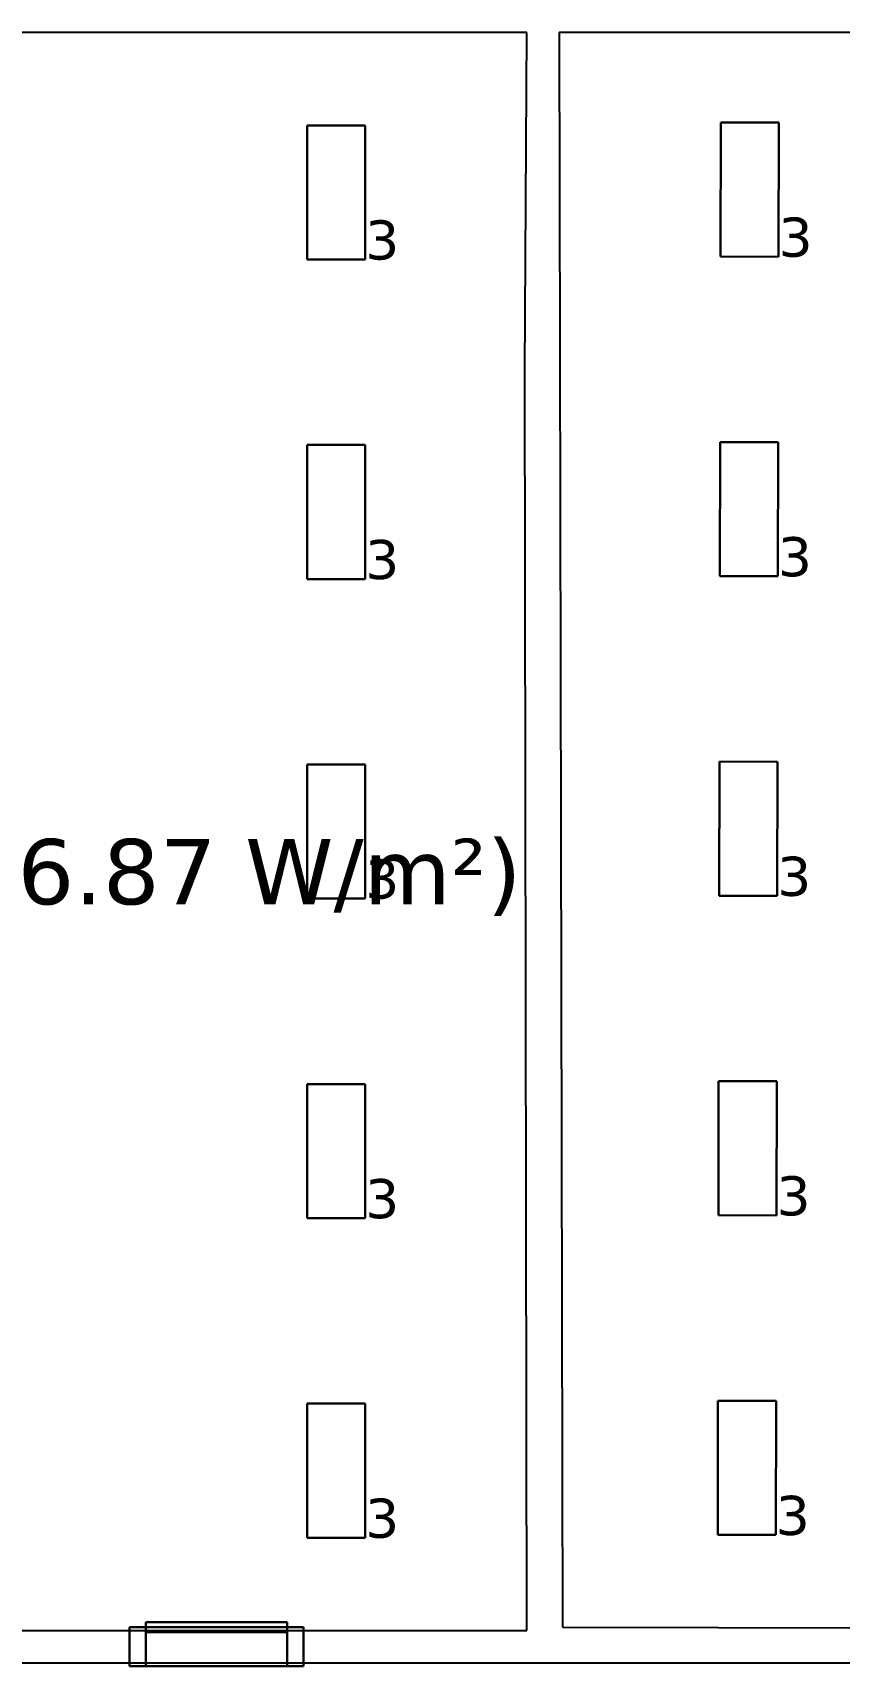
# Model space of a CAD drawing. Header units: inches. Extents: x 28 to 141, y 59 to 110.
# Drawn here: x 88.39 to 92.1, y 77.08 to 84.6 of the extents above; entities that cross this region are included whole.
import ezdxf

# ---------------------------------------------------------------- set-up
doc = ezdxf.new("R2010")
doc.units = ezdxf.units.IN
doc.header["$MEASUREMENT"] = 0
for name, color, linetype, true_color in [('DLX_BLD1_APERT', 7, 'Continuous', 0x969696), ('DLX_BLD1_CALC', 3, 'Continuous', 0x00ff00), ('DLX_BLD1_DESC', 7, 'Continuous', 0x969696), ('DLX_BLD1_LUM', 7, 'Continuous', 0xffd400), ('DLX_BLD1_LUMKEY_IDX', 7, 'Continuous', 0x969696)]:
    doc.layers.add(name, color=color, linetype=linetype, true_color=true_color)
doc.styles.add('TableTextStyle', font='')
doc.styles.get('TableTextStyle').set_extended_font_data('VERDANA.TTF')

msp = doc.modelspace()

# ---------------------------------------------------------------- linework, layer by layer
at = {"layer": 'DLX_BLD1_APERT'}
for points in [[(89.6344, 77.2633, 0), (88.8344, 77.2633, 0)], [(88.8344, 77.2633, 0), (88.8344, 77.0833, 0)], [(88.8344, 77.2633, 0), (88.8344, 77.2633, 0)], [(88.8344, 77.2633, 0), (88.8344, 77.0833, 0)], [(88.8344, 77.0833, 0), (88.8344, 77.2633, 0)], [(88.8344, 77.0833, 0), (88.8344, 77.2633, 0)], [(88.8344, 77.2633, 0), (88.9094, 77.2633, 0)], [(88.9094, 77.2633, 0), (88.8344, 77.2633, 0)], [(88.8344, 77.2633, 0), (88.8344, 77.2633, 0)], [(88.8344, 77.2633, 0), (89.6344, 77.2633, 0)], [(88.9094, 77.2858, 0), (89.5594, 77.2858, 0)], [(88.9094, 77.2633, 0), (88.9094, 77.2858, 0)], [(89.5594, 77.2858, 0), (88.9094, 77.2858, 0)], [(88.9094, 77.2858, 0), (88.9094, 77.2858, 0)], [(88.9094, 77.2858, 0), (89.5594, 77.2858, 0)], [(88.9094, 77.2633, 0), (88.9094, 77.2858, 0)], [(88.9094, 77.2858, 0), (88.9094, 77.2858, 0)], [(88.9094, 77.2858, 0), (88.9094, 77.2633, 0)], [(89.5594, 77.2858, 0), (88.9094, 77.2858, 0)], [(88.9094, 77.2858, 0), (88.9094, 77.2633, 0)], [(88.9094, 77.2633, 0), (88.9094, 77.2408, 0)], [(89.5594, 77.2633, 0), (88.9094, 77.2633, 0)], [(88.9094, 77.2633, 0), (88.9094, 77.2633, 0)], [(88.9094, 77.2408, 0), (88.9094, 77.2633, 0)], [(88.9094, 77.2633, 0), (89.5594, 77.2633, 0)], [(88.9094, 77.2408, 0), (88.9094, 77.2633, 0)], [(88.9094, 77.2633, 0), (88.9094, 77.2633, 0)], [(88.9094, 77.2633, 0), (88.9094, 77.2408, 0)], [(88.9094, 77.2408, 0), (88.9094, 77.2633, 0)], [(88.9094, 77.2633, 0), (88.9094, 77.2633, 0)], [(88.9094, 77.2633, 0), (89.5594, 77.2633, 0)], [(89.5594, 77.2633, 0), (88.9094, 77.2633, 0)], [(88.9094, 77.2633, 0), (88.9094, 77.2408, 0)], [(88.9094, 77.2633, 0), (88.9094, 77.2633, 0)], [(88.9094, 77.2633, 0), (88.9094, 77.2408, 0)], [(88.9094, 77.2408, 0), (88.9094, 77.2633, 0)], [(89.5594, 77.2858, 0), (89.5594, 77.2633, 0)], [(89.5594, 77.2858, 0), (89.5594, 77.2858, 0)], [(89.5594, 77.2633, 0), (89.5594, 77.2858, 0)], [(89.5594, 77.2858, 0), (89.5594, 77.2858, 0)], [(89.5594, 77.2858, 0), (89.5594, 77.2633, 0)], [(89.5594, 77.2633, 0), (89.5594, 77.2858, 0)], [(89.5594, 77.2408, 0), (89.5594, 77.2633, 0)], [(89.5594, 77.2633, 0), (89.6344, 77.2633, 0)], [(89.5594, 77.2633, 0), (89.5594, 77.2633, 0)], [(89.6344, 77.2633, 0), (89.5594, 77.2633, 0)], [(89.5594, 77.2633, 0), (89.5594, 77.2408, 0)], [(89.5594, 77.2408, 0), (89.5594, 77.2633, 0)], [(89.5594, 77.2633, 0), (89.5594, 77.2633, 0)], [(89.5594, 77.2633, 0), (89.5594, 77.2408, 0)], [(89.5594, 77.2633, 0), (89.5594, 77.2408, 0)], [(89.5594, 77.2633, 0), (89.5594, 77.2633, 0)], [(89.5594, 77.2633, 0), (89.5594, 77.2633, 0)], [(89.5594, 77.2633, 0), (89.5594, 77.2408, 0)], [(89.5594, 77.2408, 0), (89.5594, 77.2633, 0)], [(89.5594, 77.2408, 0), (89.5594, 77.2633, 0)], [(89.6344, 77.0833, 0), (89.6344, 77.2633, 0)], [(89.6344, 77.2633, 0), (89.6344, 77.2633, 0)], [(89.6344, 77.2633, 0), (89.6344, 77.0833, 0)], [(89.6344, 77.0833, 0), (89.6344, 77.2633, 0)], [(89.6344, 77.2633, 0), (89.6344, 77.0833, 0)], [(89.6344, 77.2633, 0), (89.6344, 77.2633, 0)], [(88.9094, 77.2408, 0), (88.9094, 77.0833, 0)], [(88.9094, 77.2408, 0), (89.5594, 77.2408, 0)], [(88.9094, 77.0833, 0), (88.9094, 77.2408, 0)], [(88.9094, 77.2408, 0), (88.9094, 77.2408, 0)], [(88.9094, 77.2408, 0), (88.9094, 77.0833, 0)], [(88.9094, 77.0833, 0), (88.9094, 77.2408, 0)], [(89.5594, 77.2408, 0), (88.9094, 77.2408, 0)], [(88.9094, 77.2408, 0), (88.9094, 77.2408, 0)], [(89.5594, 77.2408, 0), (88.9094, 77.2408, 0)], [(88.9094, 77.2408, 0), (88.9094, 77.2408, 0)], [(88.9094, 77.2408, 0), (89.5594, 77.2408, 0)], [(89.5594, 77.2408, 0), (88.9094, 77.2408, 0)], [(88.9094, 77.2408, 0), (89.5594, 77.2408, 0)], [(88.9094, 77.2408, 0), (88.9094, 77.2408, 0)], [(89.5594, 77.0833, 0), (89.5594, 77.2408, 0)], [(89.5594, 77.2408, 0), (89.5594, 77.0833, 0)], [(89.5594, 77.2408, 0), (89.5594, 77.2408, 0)], [(89.5594, 77.2408, 0), (89.5594, 77.0833, 0)], [(89.5594, 77.0833, 0), (89.5594, 77.2408, 0)], [(89.5594, 77.2408, 0), (89.5594, 77.2408, 0)], [(89.5594, 77.2408, 0), (89.5594, 77.2408, 0)], [(89.5594, 77.2408, 0), (89.5594, 77.2408, 0)], [(88.8344, 77.0833, 0), (89.6344, 77.0833, 0)], [(88.8344, 77.0833, 0), (88.8344, 77.0833, 0)], [(88.9094, 77.0833, 0), (88.8344, 77.0833, 0)], [(89.6344, 77.0833, 0), (88.8344, 77.0833, 0)], [(88.8344, 77.0833, 0), (88.8344, 77.0833, 0)], [(88.8344, 77.0833, 0), (88.9094, 77.0833, 0)], [(88.9094, 77.0833, 0), (88.9094, 77.0833, 0)], [(88.9094, 77.0833, 0), (89.5594, 77.0833, 0)], [(89.5594, 77.0833, 0), (88.9094, 77.0833, 0)], [(88.9094, 77.0833, 0), (88.9094, 77.0833, 0)], [(89.6344, 77.0833, 0), (89.5594, 77.0833, 0)], [(89.5594, 77.0833, 0), (89.5594, 77.0833, 0)], [(89.5594, 77.0833, 0), (89.6344, 77.0833, 0)], [(89.5594, 77.0833, 0), (89.5594, 77.0833, 0)], [(89.6344, 77.0833, 0), (89.6344, 77.0833, 0)], [(89.6344, 77.0833, 0), (89.6344, 77.0833, 0)]]:
    msp.add_polyline3d(points, dxfattribs=at)
at = {"layer": 'DLX_BLD1_CALC'}
for points in [[(90.6616, 84.5989, 0), (85.6327, 84.5989, 0)], [(90.6528, 83.0432, 0), (90.6616, 84.5989, 0)], [(93.327, 84.5989, 0), (90.8116, 84.5989, 0)], [(90.8116, 84.5989, 0), (90.8266, 77.2633, 0)], [(90.6616, 77.2483, 0), (90.6528, 83.0432, 0)], [(88.9094, 77.2633, 0), (88.8344, 77.2633, 0)], [(88.8344, 77.2633, 0), (88.8344, 77.2483, 0)], [(88.8344, 77.2483, 0), (88.8344, 77.2633, 0)], [(88.8344, 77.2633, 0), (88.9094, 77.2633, 0)], [(88.9094, 77.2858, 0), (88.9094, 77.2633, 0)], [(89.5594, 77.2858, 0), (88.9094, 77.2858, 0)], [(88.9094, 77.2633, 0), (88.9094, 77.2858, 0)], [(88.9094, 77.2858, 0), (89.5594, 77.2858, 0)], [(89.5594, 77.2633, 0), (89.5594, 77.2858, 0)], [(89.5594, 77.2858, 0), (89.5594, 77.2633, 0)], [(89.6344, 77.2633, 0), (89.5594, 77.2633, 0)], [(89.5594, 77.2633, 0), (89.6344, 77.2633, 0)], [(89.6344, 77.2483, 0), (89.6344, 77.2633, 0)], [(89.6344, 77.2633, 0), (89.6344, 77.2483, 0)], [(90.8266, 77.2633, 0), (95.844, 77.2525, 0)], [(83.6576, 77.2483, 0), (88.8344, 77.2483, 0)], [(88.8344, 77.2483, 0), (89.6344, 77.2483, 0)], [(89.6344, 77.2483, 0), (90.6616, 77.2483, 0)], [(88.8344, 77.0983, 0), (83.6576, 77.0983, 0)], [(88.9094, 77.0983, 0), (88.8344, 77.0983, 0)], [(88.8344, 77.0983, 0), (88.8344, 77.0833, 0)], [(88.8344, 77.0833, 0), (88.8344, 77.0983, 0)], [(88.8344, 77.0833, 0), (88.9094, 77.0833, 0)], [(88.9094, 77.0833, 0), (88.8344, 77.0833, 0)], [(88.9094, 77.0833, 0), (88.9094, 77.0983, 0)], [(89.5594, 77.0983, 0), (88.9094, 77.0983, 0)], [(88.9094, 77.0983, 0), (88.9094, 77.0833, 0)], [(89.5594, 77.0983, 0), (89.5594, 77.0833, 0)], [(89.6344, 77.0983, 0), (89.5594, 77.0983, 0)], [(89.5594, 77.0833, 0), (89.5594, 77.0983, 0)], [(89.5594, 77.0833, 0), (89.6344, 77.0833, 0)], [(89.6344, 77.0833, 0), (89.5594, 77.0833, 0)], [(89.6344, 77.0833, 0), (89.6344, 77.0983, 0)], [(95.8437, 77.0983, 0), (89.6344, 77.0983, 0)], [(89.6344, 77.0983, 0), (89.6344, 77.0833, 0)]]:
    msp.add_polyline3d(points, dxfattribs=at)
at = {"layer": 'DLX_BLD1_LUM'}
for points in [[(91.5529, 83.5687, 0), (91.5542, 84.1857, 0)], [(91.5542, 84.1857, 0), (91.5529, 83.5687, 0)], [(91.5542, 84.1857, 0), (91.5529, 83.5687, 0)], [(91.5529, 83.5687, 0), (91.5542, 84.1857, 0)], [(91.5542, 84.1857, 0), (91.8212, 84.1852, 0)], [(91.8212, 84.1852, 0), (91.5542, 84.1857, 0)], [(91.5542, 84.1857, 0), (91.5542, 84.1857, 0)], [(91.5542, 84.1857, 0), (91.5542, 84.1857, 0)], [(91.8212, 84.1852, 0), (91.5542, 84.1857, 0)], [(91.5542, 84.1857, 0), (91.8212, 84.1852, 0)], [(91.8212, 84.1852, 0), (91.8199, 83.5682, 0)], [(91.8199, 83.5682, 0), (91.8212, 84.1852, 0)], [(91.8199, 83.5682, 0), (91.8212, 84.1852, 0)], [(91.8212, 84.1852, 0), (91.8199, 83.5682, 0)], [(91.8212, 84.1852, 0), (91.8212, 84.1852, 0)], [(91.8212, 84.1852, 0), (91.8212, 84.1852, 0)], [(89.6515, 84.1723, 0), (89.9185, 84.1723, 0)], [(89.9185, 84.1723, 0), (89.6515, 84.1723, 0)], [(89.6515, 84.1723, 0), (89.6515, 84.1723, 0)], [(89.6515, 83.5553, 0), (89.6515, 84.1723, 0)], [(89.6515, 84.1723, 0), (89.6515, 84.1723, 0)], [(89.6515, 84.1723, 0), (89.6515, 83.5553, 0)], [(89.9185, 84.1723, 0), (89.6515, 84.1723, 0)], [(89.6515, 84.1723, 0), (89.6515, 83.5553, 0)], [(89.6515, 84.1723, 0), (89.9185, 84.1723, 0)], [(89.6515, 83.5553, 0), (89.6515, 84.1723, 0)], [(89.9185, 84.1723, 0), (89.9185, 84.1723, 0)], [(89.9185, 84.1723, 0), (89.9185, 83.5553, 0)], [(89.9185, 83.5553, 0), (89.9185, 84.1723, 0)], [(89.9185, 84.1723, 0), (89.9185, 84.1723, 0)], [(89.9185, 83.5553, 0), (89.9185, 84.1723, 0)], [(89.9185, 84.1723, 0), (89.9185, 83.5553, 0)], [(89.9185, 83.5553, 0), (89.6515, 83.5553, 0)], [(89.6515, 83.5553, 0), (89.6515, 83.5553, 0)], [(89.6515, 83.5553, 0), (89.9185, 83.5553, 0)], [(89.6515, 83.5553, 0), (89.6515, 83.5553, 0)], [(89.6515, 83.5553, 0), (89.9185, 83.5553, 0)], [(89.9185, 83.5553, 0), (89.6515, 83.5553, 0)], [(89.9185, 83.5553, 0), (89.9185, 83.5553, 0)], [(89.9185, 83.5553, 0), (89.9185, 83.5553, 0)], [(91.8199, 83.5682, 0), (91.5529, 83.5687, 0)], [(91.5529, 83.5687, 0), (91.5529, 83.5687, 0)], [(91.5529, 83.5687, 0), (91.8199, 83.5682, 0)], [(91.5529, 83.5687, 0), (91.5529, 83.5687, 0)], [(91.5529, 83.5687, 0), (91.8199, 83.5682, 0)], [(91.8199, 83.5682, 0), (91.5529, 83.5687, 0)], [(91.8199, 83.5682, 0), (91.8199, 83.5682, 0)], [(91.8199, 83.5682, 0), (91.8199, 83.5682, 0)], [(89.6515, 82.7022, 0), (89.9185, 82.7022, 0)], [(89.9185, 82.7022, 0), (89.6515, 82.7022, 0)], [(89.6515, 82.7022, 0), (89.6515, 82.7022, 0)], [(89.6515, 82.0852, 0), (89.6515, 82.7022, 0)], [(89.6515, 82.7022, 0), (89.6515, 82.7022, 0)], [(89.6515, 82.7022, 0), (89.6515, 82.0852, 0)], [(89.9185, 82.7022, 0), (89.6515, 82.7022, 0)], [(89.6515, 82.7022, 0), (89.6515, 82.0852, 0)], [(89.6515, 82.7022, 0), (89.9185, 82.7022, 0)], [(89.6515, 82.0852, 0), (89.6515, 82.7022, 0)], [(89.9185, 82.7022, 0), (89.9185, 82.7022, 0)], [(89.9185, 82.7022, 0), (89.9185, 82.0852, 0)], [(89.9185, 82.0852, 0), (89.9185, 82.7022, 0)], [(89.9185, 82.7022, 0), (89.9185, 82.7022, 0)], [(89.9185, 82.0852, 0), (89.9185, 82.7022, 0)], [(89.9185, 82.7022, 0), (89.9185, 82.0852, 0)], [(91.5497, 82.0986, 0), (91.551, 82.7156, 0)], [(91.551, 82.7156, 0), (91.5497, 82.0986, 0)], [(91.551, 82.7156, 0), (91.5497, 82.0986, 0)], [(91.5497, 82.0986, 0), (91.551, 82.7156, 0)], [(91.551, 82.7156, 0), (91.818, 82.7151, 0)], [(91.818, 82.7151, 0), (91.551, 82.7156, 0)], [(91.551, 82.7156, 0), (91.551, 82.7156, 0)], [(91.551, 82.7156, 0), (91.551, 82.7156, 0)], [(91.818, 82.7151, 0), (91.551, 82.7156, 0)], [(91.551, 82.7156, 0), (91.818, 82.7151, 0)], [(91.818, 82.7151, 0), (91.8167, 82.0981, 0)], [(91.8167, 82.0981, 0), (91.818, 82.7151, 0)], [(91.8167, 82.0981, 0), (91.818, 82.7151, 0)], [(91.818, 82.7151, 0), (91.8167, 82.0981, 0)], [(91.818, 82.7151, 0), (91.818, 82.7151, 0)], [(91.818, 82.7151, 0), (91.818, 82.7151, 0)], [(89.9185, 82.0852, 0), (89.6515, 82.0852, 0)], [(89.6515, 82.0852, 0), (89.6515, 82.0852, 0)], [(89.6515, 82.0852, 0), (89.9185, 82.0852, 0)], [(89.6515, 82.0852, 0), (89.6515, 82.0852, 0)], [(89.6515, 82.0852, 0), (89.9185, 82.0852, 0)], [(89.9185, 82.0852, 0), (89.6515, 82.0852, 0)], [(89.9185, 82.0852, 0), (89.9185, 82.0852, 0)], [(89.9185, 82.0852, 0), (89.9185, 82.0852, 0)], [(91.8167, 82.0981, 0), (91.5497, 82.0986, 0)], [(91.5497, 82.0986, 0), (91.5497, 82.0986, 0)], [(91.5497, 82.0986, 0), (91.8167, 82.0981, 0)], [(91.5497, 82.0986, 0), (91.5497, 82.0986, 0)], [(91.5497, 82.0986, 0), (91.8167, 82.0981, 0)], [(91.8167, 82.0981, 0), (91.5497, 82.0986, 0)], [(91.8167, 82.0981, 0), (91.8167, 82.0981, 0)], [(91.8167, 82.0981, 0), (91.8167, 82.0981, 0)], [(91.5466, 80.6285, 0), (91.5479, 81.2455, 0)], [(91.5479, 81.2455, 0), (91.5466, 80.6285, 0)], [(91.5479, 81.2455, 0), (91.5466, 80.6285, 0)], [(91.5466, 80.6285, 0), (91.5479, 81.2455, 0)], [(91.5479, 81.2455, 0), (91.8149, 81.2449, 0)], [(91.8149, 81.2449, 0), (91.5479, 81.2455, 0)], [(91.5479, 81.2455, 0), (91.5479, 81.2455, 0)], [(91.5479, 81.2455, 0), (91.5479, 81.2455, 0)], [(91.8149, 81.2449, 0), (91.5479, 81.2455, 0)], [(91.5479, 81.2455, 0), (91.8149, 81.2449, 0)], [(91.8149, 81.2449, 0), (91.8136, 80.6279, 0)], [(91.8136, 80.6279, 0), (91.8149, 81.2449, 0)], [(91.8136, 80.6279, 0), (91.8149, 81.2449, 0)], [(91.8149, 81.2449, 0), (91.8136, 80.6279, 0)], [(91.8149, 81.2449, 0), (91.8149, 81.2449, 0)], [(91.8149, 81.2449, 0), (91.8149, 81.2449, 0)], [(89.6515, 81.2321, 0), (89.9185, 81.2321, 0)], [(89.9185, 81.2321, 0), (89.6515, 81.2321, 0)], [(89.6515, 81.2321, 0), (89.6515, 81.2321, 0)], [(89.6515, 80.6151, 0), (89.6515, 81.2321, 0)], [(89.6515, 81.2321, 0), (89.6515, 81.2321, 0)], [(89.6515, 81.2321, 0), (89.6515, 80.6151, 0)], [(89.9185, 81.2321, 0), (89.6515, 81.2321, 0)], [(89.6515, 81.2321, 0), (89.6515, 80.6151, 0)], [(89.6515, 81.2321, 0), (89.9185, 81.2321, 0)], [(89.6515, 80.6151, 0), (89.6515, 81.2321, 0)], [(89.9185, 81.2321, 0), (89.9185, 81.2321, 0)], [(89.9185, 81.2321, 0), (89.9185, 80.6151, 0)], [(89.9185, 80.6151, 0), (89.9185, 81.2321, 0)], [(89.9185, 81.2321, 0), (89.9185, 81.2321, 0)], [(89.9185, 80.6151, 0), (89.9185, 81.2321, 0)], [(89.9185, 81.2321, 0), (89.9185, 80.6151, 0)], [(89.9185, 80.6151, 0), (89.6515, 80.6151, 0)], [(89.6515, 80.6151, 0), (89.6515, 80.6151, 0)], [(89.6515, 80.6151, 0), (89.9185, 80.6151, 0)], [(89.6515, 80.6151, 0), (89.6515, 80.6151, 0)], [(89.6515, 80.6151, 0), (89.9185, 80.6151, 0)], [(89.9185, 80.6151, 0), (89.6515, 80.6151, 0)], [(89.9185, 80.6151, 0), (89.9185, 80.6151, 0)], [(89.9185, 80.6151, 0), (89.9185, 80.6151, 0)], [(91.8136, 80.6279, 0), (91.5466, 80.6285, 0)], [(91.5466, 80.6285, 0), (91.5466, 80.6285, 0)], [(91.5466, 80.6285, 0), (91.8136, 80.6279, 0)], [(91.5466, 80.6285, 0), (91.5466, 80.6285, 0)], [(91.5466, 80.6285, 0), (91.8136, 80.6279, 0)], [(91.8136, 80.6279, 0), (91.5466, 80.6285, 0)], [(91.8136, 80.6279, 0), (91.8136, 80.6279, 0)], [(91.8136, 80.6279, 0), (91.8136, 80.6279, 0)], [(89.6515, 79.7619, 0), (89.9185, 79.7619, 0)], [(89.9185, 79.7619, 0), (89.6515, 79.7619, 0)], [(89.6515, 79.7619, 0), (89.6515, 79.7619, 0)], [(89.6515, 79.1449, 0), (89.6515, 79.7619, 0)], [(89.6515, 79.7619, 0), (89.6515, 79.7619, 0)], [(89.6515, 79.7619, 0), (89.6515, 79.1449, 0)], [(89.9185, 79.7619, 0), (89.6515, 79.7619, 0)], [(89.6515, 79.7619, 0), (89.6515, 79.1449, 0)], [(89.6515, 79.7619, 0), (89.9185, 79.7619, 0)], [(89.6515, 79.1449, 0), (89.6515, 79.7619, 0)], [(89.9185, 79.7619, 0), (89.9185, 79.7619, 0)], [(89.9185, 79.7619, 0), (89.9185, 79.1449, 0)], [(89.9185, 79.1449, 0), (89.9185, 79.7619, 0)], [(89.9185, 79.7619, 0), (89.9185, 79.7619, 0)], [(89.9185, 79.1449, 0), (89.9185, 79.7619, 0)], [(89.9185, 79.7619, 0), (89.9185, 79.1449, 0)], [(91.5434, 79.1584, 0), (91.5447, 79.7754, 0)], [(91.5447, 79.7754, 0), (91.5434, 79.1584, 0)], [(91.5447, 79.7754, 0), (91.5434, 79.1584, 0)], [(91.5434, 79.1584, 0), (91.5447, 79.7754, 0)], [(91.5447, 79.7754, 0), (91.8117, 79.7748, 0)], [(91.8117, 79.7748, 0), (91.5447, 79.7754, 0)], [(91.5447, 79.7754, 0), (91.5447, 79.7754, 0)], [(91.5447, 79.7754, 0), (91.5447, 79.7754, 0)], [(91.8117, 79.7748, 0), (91.5447, 79.7754, 0)], [(91.5447, 79.7754, 0), (91.8117, 79.7748, 0)], [(91.8117, 79.7748, 0), (91.8104, 79.1578, 0)], [(91.8104, 79.1578, 0), (91.8117, 79.7748, 0)], [(91.8104, 79.1578, 0), (91.8117, 79.7748, 0)], [(91.8117, 79.7748, 0), (91.8104, 79.1578, 0)], [(91.8117, 79.7748, 0), (91.8117, 79.7748, 0)], [(91.8117, 79.7748, 0), (91.8117, 79.7748, 0)], [(89.9185, 79.1449, 0), (89.6515, 79.1449, 0)], [(89.6515, 79.1449, 0), (89.6515, 79.1449, 0)], [(89.6515, 79.1449, 0), (89.9185, 79.1449, 0)], [(89.6515, 79.1449, 0), (89.6515, 79.1449, 0)], [(89.6515, 79.1449, 0), (89.9185, 79.1449, 0)], [(89.9185, 79.1449, 0), (89.6515, 79.1449, 0)], [(89.9185, 79.1449, 0), (89.9185, 79.1449, 0)], [(89.9185, 79.1449, 0), (89.9185, 79.1449, 0)], [(91.8104, 79.1578, 0), (91.5434, 79.1584, 0)], [(91.5434, 79.1584, 0), (91.5434, 79.1584, 0)], [(91.5434, 79.1584, 0), (91.8104, 79.1578, 0)], [(91.5434, 79.1584, 0), (91.5434, 79.1584, 0)], [(91.5434, 79.1584, 0), (91.8104, 79.1578, 0)], [(91.8104, 79.1578, 0), (91.5434, 79.1584, 0)], [(91.8104, 79.1578, 0), (91.8104, 79.1578, 0)], [(91.8104, 79.1578, 0), (91.8104, 79.1578, 0)], [(89.6515, 78.2918, 0), (89.9185, 78.2918, 0)], [(89.9185, 78.2918, 0), (89.6515, 78.2918, 0)], [(89.6515, 78.2918, 0), (89.6515, 78.2918, 0)], [(89.6515, 77.6748, 0), (89.6515, 78.2918, 0)], [(89.6515, 78.2918, 0), (89.6515, 78.2918, 0)], [(89.6515, 78.2918, 0), (89.6515, 77.6748, 0)], [(89.9185, 78.2918, 0), (89.6515, 78.2918, 0)], [(89.6515, 78.2918, 0), (89.6515, 77.6748, 0)], [(89.6515, 78.2918, 0), (89.9185, 78.2918, 0)], [(89.6515, 77.6748, 0), (89.6515, 78.2918, 0)], [(89.9185, 78.2918, 0), (89.9185, 78.2918, 0)], [(89.9185, 78.2918, 0), (89.9185, 77.6748, 0)], [(89.9185, 77.6748, 0), (89.9185, 78.2918, 0)], [(89.9185, 78.2918, 0), (89.9185, 78.2918, 0)], [(89.9185, 77.6748, 0), (89.9185, 78.2918, 0)], [(89.9185, 78.2918, 0), (89.9185, 77.6748, 0)], [(91.5402, 77.6883, 0), (91.5416, 78.3053, 0)], [(91.5416, 78.3053, 0), (91.5402, 77.6883, 0)], [(91.5416, 78.3053, 0), (91.5402, 77.6883, 0)], [(91.5402, 77.6883, 0), (91.5416, 78.3053, 0)], [(91.5416, 78.3053, 0), (91.8086, 78.3047, 0)], [(91.8086, 78.3047, 0), (91.5416, 78.3053, 0)], [(91.5416, 78.3053, 0), (91.5416, 78.3053, 0)], [(91.5416, 78.3053, 0), (91.5416, 78.3053, 0)], [(91.8086, 78.3047, 0), (91.5416, 78.3053, 0)], [(91.5416, 78.3053, 0), (91.8086, 78.3047, 0)], [(91.8086, 78.3047, 0), (91.8072, 77.6877, 0)], [(91.8072, 77.6877, 0), (91.8086, 78.3047, 0)], [(91.8072, 77.6877, 0), (91.8086, 78.3047, 0)], [(91.8086, 78.3047, 0), (91.8072, 77.6877, 0)], [(91.8086, 78.3047, 0), (91.8086, 78.3047, 0)], [(91.8086, 78.3047, 0), (91.8086, 78.3047, 0)], [(89.9185, 77.6748, 0), (89.6515, 77.6748, 0)], [(89.6515, 77.6748, 0), (89.6515, 77.6748, 0)], [(89.6515, 77.6748, 0), (89.9185, 77.6748, 0)], [(89.6515, 77.6748, 0), (89.6515, 77.6748, 0)], [(89.6515, 77.6748, 0), (89.9185, 77.6748, 0)], [(89.9185, 77.6748, 0), (89.6515, 77.6748, 0)], [(89.9185, 77.6748, 0), (89.9185, 77.6748, 0)], [(89.9185, 77.6748, 0), (89.9185, 77.6748, 0)], [(91.8072, 77.6877, 0), (91.5402, 77.6883, 0)], [(91.5402, 77.6883, 0), (91.5402, 77.6883, 0)], [(91.5402, 77.6883, 0), (91.8072, 77.6877, 0)], [(91.5402, 77.6883, 0), (91.5402, 77.6883, 0)], [(91.5402, 77.6883, 0), (91.8072, 77.6877, 0)], [(91.8072, 77.6877, 0), (91.5402, 77.6883, 0)], [(91.8072, 77.6877, 0), (91.8072, 77.6877, 0)], [(91.8072, 77.6877, 0), (91.8072, 77.6877, 0)]]:
    msp.add_polyline3d(points, dxfattribs=at)

# ---------------------------------------------------------------- texts
at = {"layer": 'DLX_BLD1_DESC', "style": 'TableTextStyle'}
msp.add_text('Sala 7 (6.87 W/m²)', height=0.3, dxfattribs=at).set_placement((86.7553, 80.5893))
at = {"layer": 'DLX_BLD1_LUMKEY_IDX', "style": 'TableTextStyle'}
for p in [(89.9185, 83.5553), (91.8199, 83.5682), (89.9185, 82.0852), (91.8167, 82.0981), (89.9185, 80.6151), (91.8136, 80.6279), (89.9185, 79.1449), (91.8104, 79.1578), (91.8072, 77.6877), (89.9185, 77.6748)]:
    msp.add_text('3', height=0.18, dxfattribs=at).set_placement(p)

doc.saveas('drawing.dxf')
